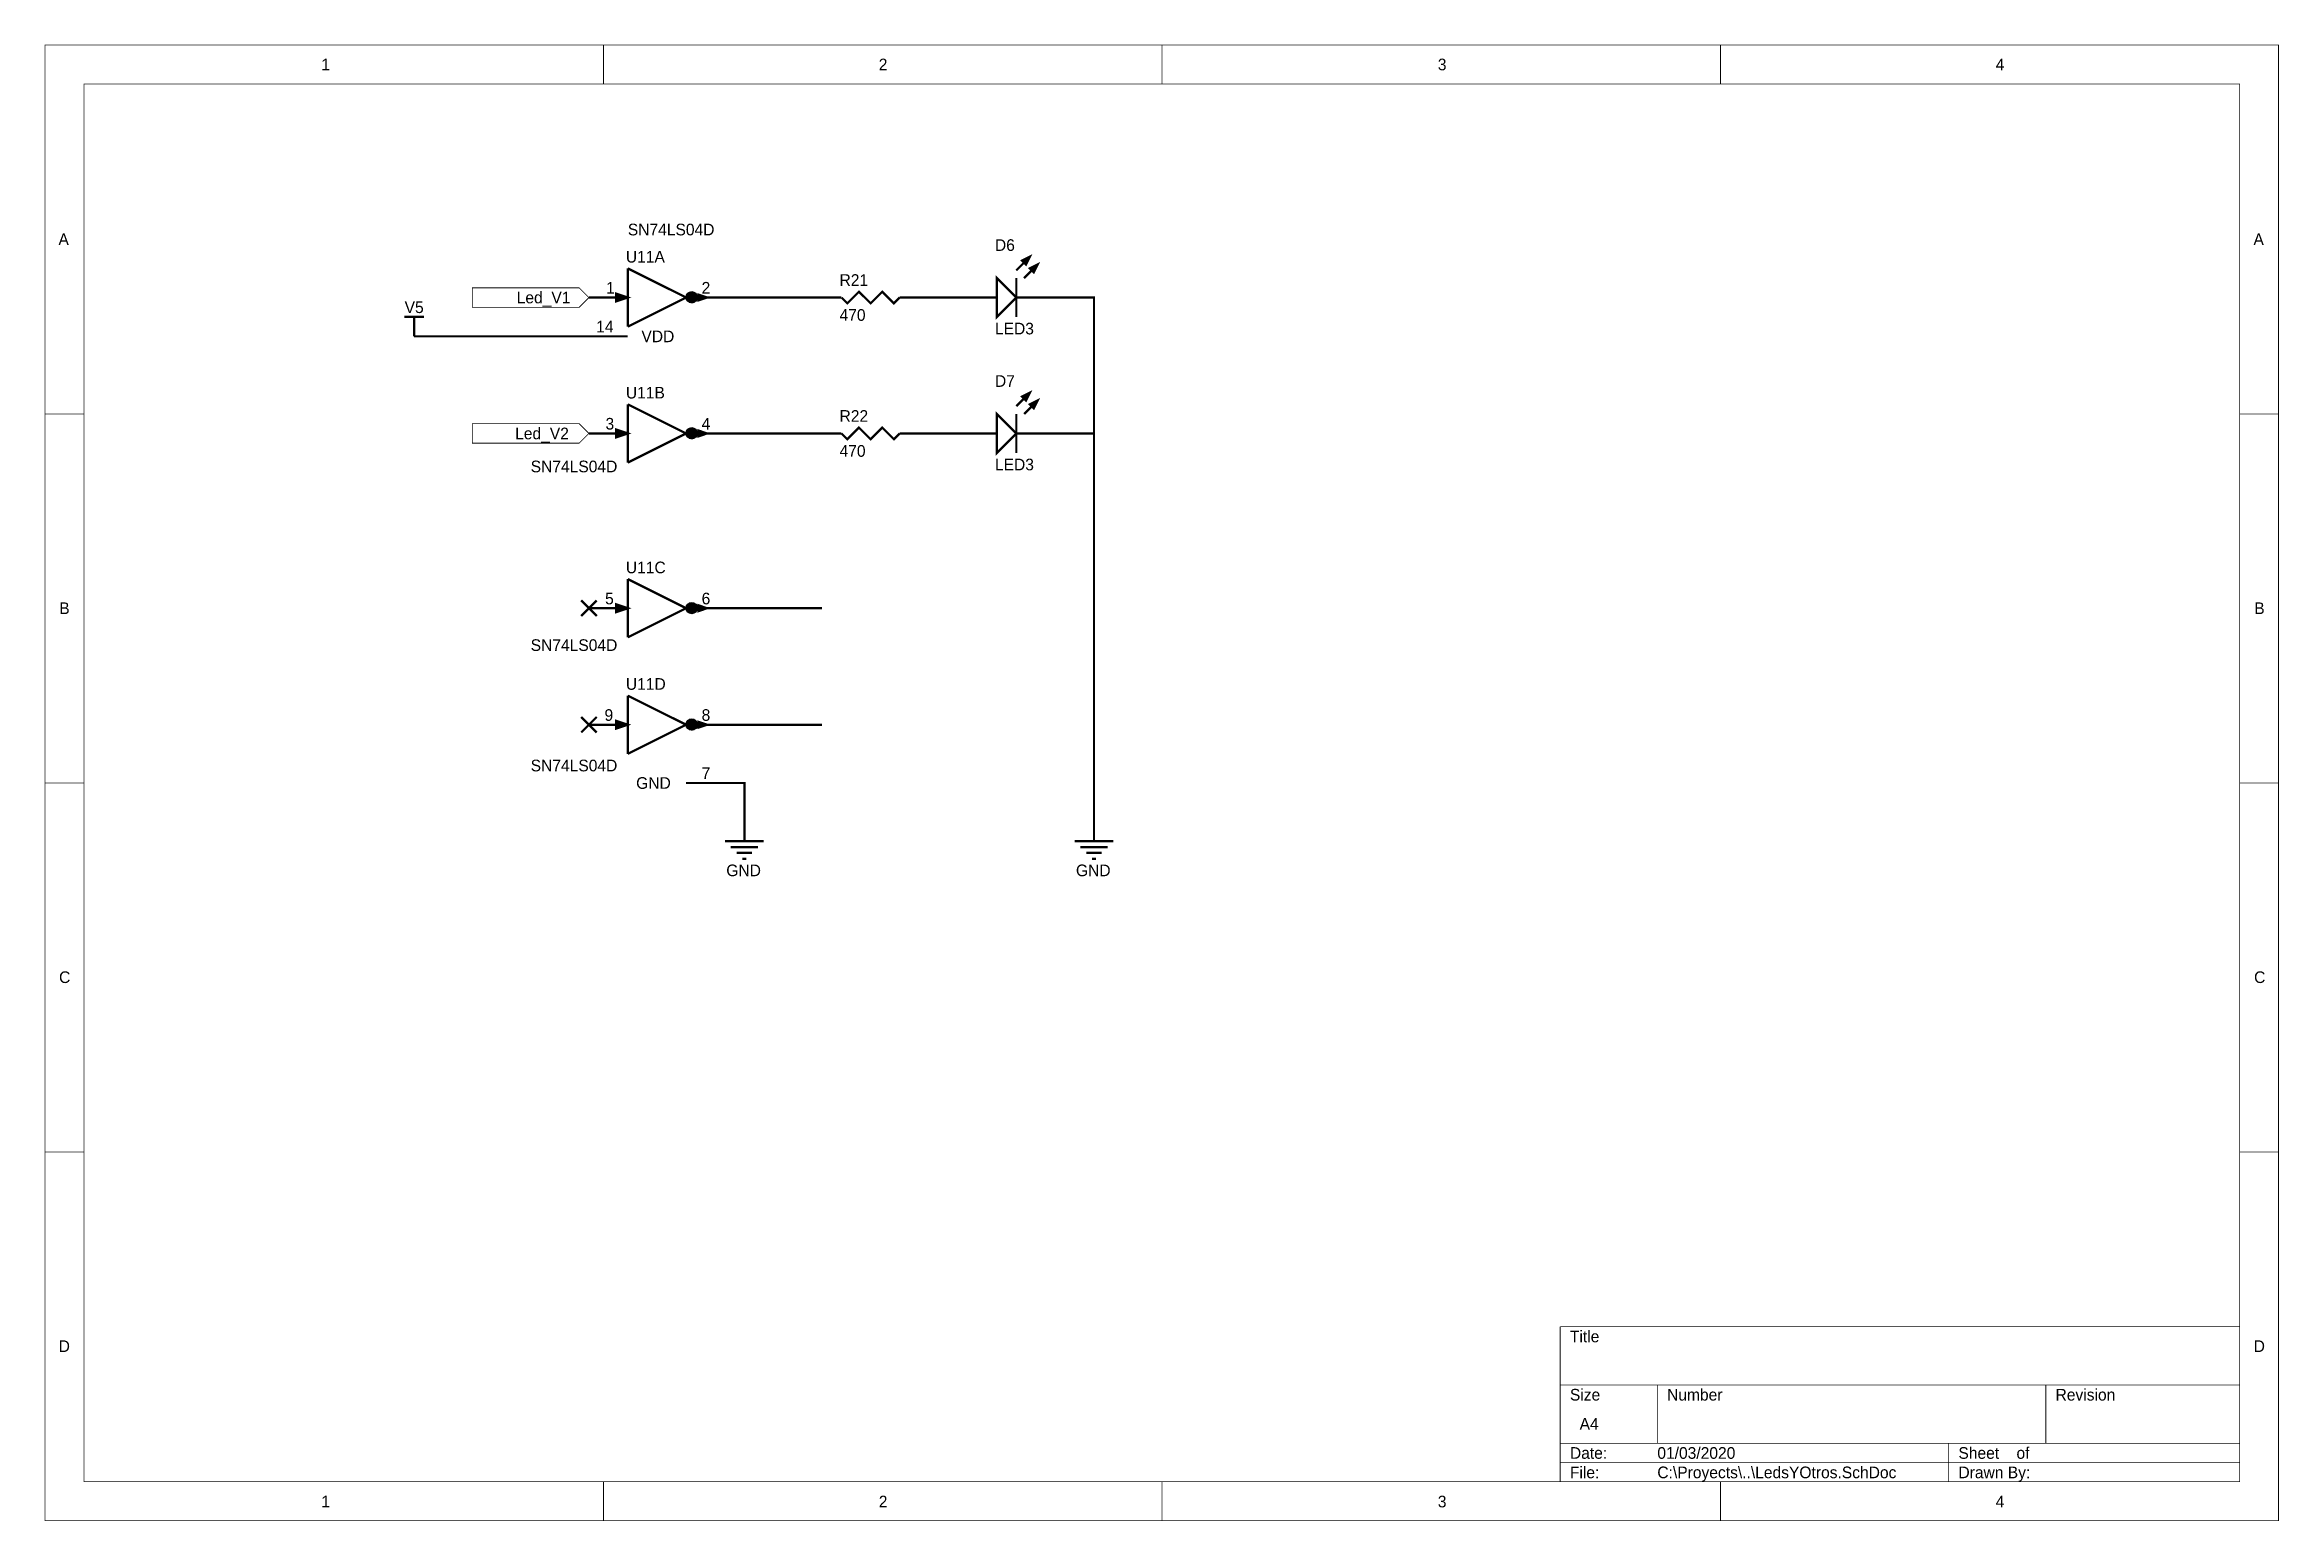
# Model space of a CAD drawing. Header units: millimetres. Extents: x 0 to 11.5, y 0 to 7.6.
import ezdxf

# ---------------------------------------------------------------- set-up
doc = ezdxf.new("R2010")
doc.units = ezdxf.units.MM
doc.header["$MEASUREMENT"] = 0
doc.layers.add('Sheet', color=255, linetype='Continuous')

msp = doc.modelspace()

# ---------------------------------------------------------------- linework, layer by layer
at = {"layer": 'Sheet'}
for points, const_width in [([(0, 7.6), (11.498, 7.6), (11.498, 0.002), (0, 0.002), (0, 7.6)], 0.0039), ([(2.875, 7.4), (2.875, 7.6)], 0.0039), ([(5.75, 7.4), (5.75, 7.6)], 0.0039), ([(8.625, 7.4), (8.625, 7.6)], 0.0039), ([(0.2, 7.4), (11.298, 7.4), (11.298, 0.202), (0.2, 0.202), (0.2, 7.4)], 0.0039), ([(3, 6.15), (3, 6.45)], 0.0118), ([(3, 6.45), (3.3, 6.3)], 0.0118), ([(5, 6.44), (5.07, 6.51)], 0.0118), ([(5.04, 6.4), (5.11, 6.47)], 0.0118), ([(4.1, 6.3), (4.13, 6.27), (4.19, 6.33), (4.25, 6.27), (4.31, 6.33), (4.37, 6.27), (4.4, 6.3)], 0.0118), ([(5, 6.4), (5, 6.2)], 0.0118), ([(3, 6.3), (2.8, 6.3)], 0.0118), ([(3, 6.15), (3.3, 6.3)], 0.0118), ([(3.3, 6.3), (3.5, 6.3)], 0.0118), ([(3.5, 6.3), (4, 6.3)], 0.0118), ([(4.1, 6.3), (4, 6.3)], 0.0118), ([(4.4, 6.3), (4.5, 6.3)], 0.0118), ([(4.5, 6.3), (4.7, 6.3)], 0.0118), ([(4.9, 6.3), (4.7, 6.3)], 0.0118), ([(5, 6.3), (5.2, 6.3)], 0.0118), ([(5.2, 6.3), (5.4, 6.3), (5.4, 5.6), (5.4, 3.6)], 0.0118), ([(1.85, 6.2), (1.95, 6.2)], 0.0118), ([(1.9, 6.1), (1.9, 6.2)], 0.0118), ([(1.9, 6.1), (2.8, 6.1)], 0.0118), ([(3, 6.1), (2.8, 6.1)], 0.0118), ([(3, 5.75), (3.3, 5.6)], 0.0118), ([(3, 5.45), (3, 5.75)], 0.0118), ([(5, 5.74), (5.07, 5.81)], 0.0118), ([(5.04, 5.7), (5.11, 5.77)], 0.0118), ([(0.2, 5.7), (0, 5.7)], 0.0039), ([(4.1, 5.6), (4.13, 5.57), (4.19, 5.63), (4.25, 5.57), (4.31, 5.63), (4.37, 5.57), (4.4, 5.6)], 0.0118), ([(5, 5.7), (5, 5.5)], 0.0118), ([(11.3, 5.7), (11.5, 5.7)], 0.0039), ([(3, 5.6), (2.8, 5.6)], 0.0118), ([(3, 5.45), (3.3, 5.6)], 0.0118), ([(3.3, 5.6), (3.5, 5.6)], 0.0118), ([(3.5, 5.6), (4, 5.6)], 0.0118), ([(4.1, 5.6), (4, 5.6)], 0.0118), ([(4.4, 5.6), (4.5, 5.6)], 0.0118), ([(4.5, 5.6), (4.7, 5.6)], 0.0118), ([(4.9, 5.6), (4.7, 5.6)], 0.0118), ([(5, 5.6), (5.2, 5.6)], 0.0118), ([(5.2, 5.6), (5.4, 5.6)], 0.0118), ([(3, 4.85), (3.3, 4.7)], 0.0118), ([(3, 4.55), (3, 4.85)], 0.0118), ([(2.76, 4.66), (2.84, 4.74)], 0.0118), ([(2.76, 4.74), (2.84, 4.66)], 0.0118), ([(3, 4.7), (2.8, 4.7)], 0.0118), ([(3, 4.55), (3.3, 4.7)], 0.0118), ([(3.3, 4.7), (3.5, 4.7)], 0.0118), ([(3.5, 4.7), (4, 4.7)], 0.0118), ([(2.76, 4.06), (2.84, 4.14)], 0.0118), ([(2.76, 4.14), (2.84, 4.06)], 0.0118), ([(3, 4.25), (3.3, 4.1)], 0.0118), ([(3, 3.95), (3, 4.25)], 0.0118), ([(3, 4.1), (2.8, 4.1)], 0.0118), ([(3, 3.95), (3.3, 4.1)], 0.0118), ([(3.3, 4.1), (3.5, 4.1)], 0.0118), ([(3.5, 4.1), (4, 4.1)], 0.0118), ([(0.2, 3.8), (0, 3.8)], 0.0039), ([(3.3, 3.8), (3.5, 3.8)], 0.0118), ([(3.5, 3.8), (3.6, 3.8), (3.6, 3.6)], 0.0118), ([(11.3, 3.8), (11.5, 3.8)], 0.0039), ([(3.6, 3.6), (3.6, 3.5)], 0.0118), ([(5.4, 3.6), (5.4, 3.5)], 0.0118), ([(3.5, 3.5), (3.7, 3.5)], 0.0118), ([(3.53, 3.47), (3.67, 3.47)], 0.0118), ([(5.3, 3.5), (5.5, 3.5)], 0.0118), ([(5.33, 3.47), (5.47, 3.47)], 0.0118), ([(3.56, 3.44), (3.64, 3.44)], 0.0118), ([(3.59, 3.41), (3.61, 3.41)], 0.0118), ([(5.36, 3.44), (5.44, 3.44)], 0.0118), ([(5.39, 3.41), (5.41, 3.41)], 0.0118), ([(0.2, 1.9), (0, 1.9)], 0.0039), ([(11.3, 1.9), (11.5, 1.9)], 0.0039), ([(7.8, 1), (11.3, 1)], 0.0039), ([(7.8, 0.2), (7.8, 1)], 0.0039), ([(7.8, 0.7), (11.3, 0.7)], 0.0039), ([(8.3, 0.4), (8.3, 0.7)], 0.0039), ([(10.3, 0.4), (10.3, 0.7)], 0.0039), ([(7.8, 0.4), (11.3, 0.4)], 0.0039), ([(9.8, 0.2), (9.8, 0.4)], 0.0039), ([(7.8, 0.3), (11.3, 0.3)], 0.0039), ([(2.875, 0.2), (2.875, 0)], 0.0039), ([(5.75, 0.2), (5.75, 0)], 0.0039), ([(8.625, 0.2), (8.625, 0)], 0.0039)]:
    msp.add_lwpolyline(points, dxfattribs=dict(at, const_width=const_width))
for points, const_width in [([(5.05, 6.47), (5.03, 6.49), (5.07, 6.51), (5.05, 6.47)], 0.0118), ([(5.07, 6.51), (5.03, 6.49), (5.05, 6.47), (5.07, 6.51)], 0.0118), ([(5.09, 6.43), (5.07, 6.45), (5.11, 6.47), (5.09, 6.43)], 0.0118), ([(5.11, 6.47), (5.07, 6.45), (5.09, 6.43), (5.11, 6.47)], 0.0118), ([(2.2, 6.25), (2.2, 6.35), (2.75, 6.35), (2.8, 6.3), (2.75, 6.25), (2.2, 6.25)], 0.0039), ([(3, 6.3), (2.94, 6.28), (2.94, 6.32), (3, 6.3)], 0.0118), ([(5, 6.3), (4.9, 6.2), (4.9, 6.4), (5, 6.3)], 0.0118), ([(4.9, 6.2), (5, 6.3), (4.9, 6.4), (4.9, 6.2)], 0.0118), ([(2.94, 6.32), (3, 6.3), (2.94, 6.28), (2.94, 6.32)], 0.0039), ([(3.42, 6.3), (3.36, 6.28), (3.36, 6.32), (3.42, 6.3)], 0.0039), ([(3.42, 6.3), (3.36, 6.32), (3.36, 6.28), (3.42, 6.3)], 0.0039), ([(5.05, 5.77), (5.03, 5.79), (5.07, 5.81), (5.05, 5.77)], 0.0118), ([(5.07, 5.81), (5.03, 5.79), (5.05, 5.77), (5.07, 5.81)], 0.0118), ([(5.09, 5.73), (5.07, 5.75), (5.11, 5.77), (5.09, 5.73)], 0.0118), ([(5.11, 5.77), (5.07, 5.75), (5.09, 5.73), (5.11, 5.77)], 0.0118), ([(2.2, 5.55), (2.2, 5.65), (2.75, 5.65), (2.8, 5.6), (2.75, 5.55), (2.2, 5.55)], 0.0039), ([(5, 5.6), (4.9, 5.5), (4.9, 5.7), (5, 5.6)], 0.0118), ([(4.9, 5.5), (5, 5.6), (4.9, 5.7), (4.9, 5.5)], 0.0118), ([(3, 5.6), (2.94, 5.58), (2.94, 5.62), (3, 5.6)], 0.0118), ([(2.94, 5.62), (3, 5.6), (2.94, 5.58), (2.94, 5.62)], 0.0039), ([(3.42, 5.6), (3.36, 5.58), (3.36, 5.62), (3.42, 5.6)], 0.0039), ([(3.42, 5.6), (3.36, 5.62), (3.36, 5.58), (3.42, 5.6)], 0.0039), ([(3, 4.7), (2.94, 4.68), (2.94, 4.72), (3, 4.7)], 0.0118), ([(2.94, 4.72), (3, 4.7), (2.94, 4.68), (2.94, 4.72)], 0.0039), ([(3.42, 4.7), (3.36, 4.68), (3.36, 4.72), (3.42, 4.7)], 0.0039), ([(3.42, 4.7), (3.36, 4.72), (3.36, 4.68), (3.42, 4.7)], 0.0039), ([(3, 4.1), (2.94, 4.08), (2.94, 4.12), (3, 4.1)], 0.0118), ([(2.94, 4.12), (3, 4.1), (2.94, 4.08), (2.94, 4.12)], 0.0039), ([(3.42, 4.1), (3.36, 4.08), (3.36, 4.12), (3.42, 4.1)], 0.0039), ([(3.42, 4.1), (3.36, 4.12), (3.36, 4.08), (3.42, 4.1)], 0.0039)]:
    msp.add_lwpolyline(points, close=True, dxfattribs=dict(at, const_width=const_width))
at = {"layer": 'Sheet', "const_width": 0.03}
for points in [[(3.315, 6.3, 1), (3.345, 6.3, 1)], [(3.315, 5.6, 1), (3.345, 5.6, 1)], [(3.315, 4.7, 1), (3.345, 4.7, 1)], [(3.315, 4.1, 1), (3.345, 4.1, 1)]]:
    msp.add_lwpolyline(points, format="xyb", close=True, dxfattribs=at)
at = {"layer": 'Sheet'}
for centre, major_axis, ratio in [((3.329, 6.301), (0, 0.0292), 0.999781), ((3.329, 5.601), (0.0292, 0), 0.998437), ((3.329, 4.701), (0.0292, 0), 0.998434), ((3.329, 4.101), (0, 0.0292), 0.999781)]:
    msp.add_ellipse(centre, major_axis=major_axis, ratio=ratio, dxfattribs=at)
for points in [[(2.938, 6.277), (3.006, 6.3), (2.938, 6.323)], [(3.358, 6.277), (3.426, 6.3), (3.358, 6.323)], [(2.938, 5.577), (3.006, 5.6), (2.938, 5.623)], [(3.358, 5.577), (3.426, 5.6), (3.358, 5.623)], [(2.938, 4.677), (3.006, 4.7), (2.938, 4.723)], [(3.358, 4.677), (3.426, 4.7), (3.358, 4.723)], [(2.938, 4.077), (3.006, 4.1), (2.938, 4.123)], [(3.358, 4.077), (3.426, 4.1), (3.358, 4.123)]]:
    msp.add_solid(points, dxfattribs=at)

# ---------------------------------------------------------------- texts
for s, p in [('1', (1.422, 7.47)), ('2', (4.292, 7.47)), ('3', (7.17, 7.47)), ('4', (10.042, 7.47)), ('SN74LS04D', (3, 6.62)), ('A', (0.069, 6.57)), ('D6', (4.89, 6.54)), ('A', (11.369, 6.57)), ('U11A', (2.99, 6.48)), ('Led_V1', (2.428, 6.27)), ('1', (2.888, 6.32)), ('2', (3.38, 6.32)), ('R21', (4.09, 6.36)), ('V5', (1.851, 6.22)), ('470', (4.09, 6.18)), ('14', (2.837, 6.12)), ('VDD', (3.07, 6.07)), ('LED3', (4.89, 6.11)), ('D7', (4.89, 5.84)), ('U11B', (2.99, 5.78)), ('3', (2.885, 5.62)), ('4', (3.38, 5.62)), ('R22', (4.09, 5.66)), ('Led_V2', (2.42, 5.57)), ('470', (4.09, 5.48)), ('SN74LS04D', (2.5, 5.4)), ('LED3', (4.89, 5.41)), ('U11C', (2.99, 4.88)), ('B', (0.073, 4.67)), ('5', (2.883, 4.72)), ('6', (3.38, 4.72)), ('B', (11.373, 4.67)), ('SN74LS04D', (2.5, 4.48)), ('U11D', (2.99, 4.28)), ('9', (2.88, 4.12)), ('8', (3.38, 4.12)), ('SN74LS04D', (2.5, 3.86)), ('GND', (3.043, 3.77)), ('7', (3.38, 3.82)), ('GND', (3.507, 3.32)), ('GND', (5.307, 3.32)), ('C', (0.072, 2.77)), ('C', (11.372, 2.77)), ('D', (0.07, 0.87)), ('Title', (7.85, 0.92)), ('D', (11.37, 0.87)), ('Size', (7.85, 0.62)), ('Number', (8.35, 0.62)), ('Revision', (10.35, 0.62)), ('A4', (7.9, 0.47)), ('Date:', (7.85, 0.32)), ('01/03/2020', (8.3, 0.32)), ('Sheet    of', (9.85, 0.32)), ('File:', (7.85, 0.22)), ('C:\\Proyects\\..\\LedsYOtros.SchDoc', (8.3, 0.22)), ('Drawn By:', (9.85, 0.22)), ('1', (1.422, 0.07)), ('2', (4.292, 0.07)), ('3', (7.17, 0.07)), ('4', (10.042, 0.07))]:
    msp.add_text(s, height=0.06, dxfattribs=at).set_placement(p)

doc.saveas('drawing.dxf')
